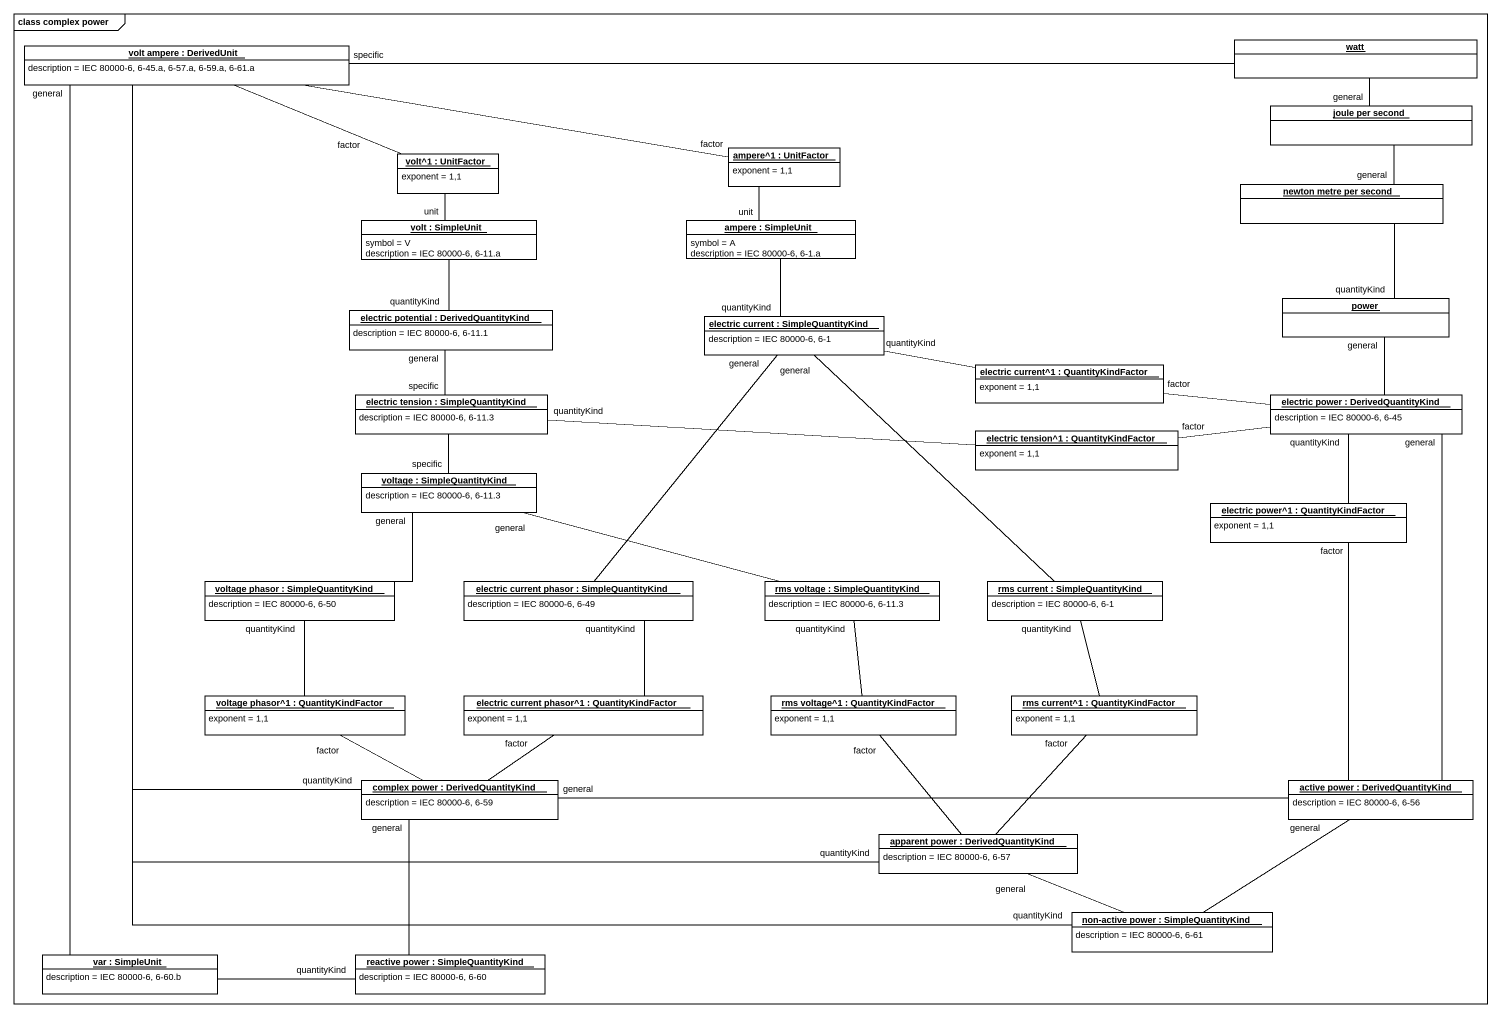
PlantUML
@startuml
mainframe class complex power
hide circle
hide empty members
object "volt ampere : DerivedUnit" as volt_ampere #FFFFFF {
  description = IEC 80000-6, 6-45.a, 6-57.a, 6-59.a, 6-61.a
}
object watt #FFFFFF
object "joule per second" as joule_per_second #FFFFFF
object "volt^1 : UnitFactor" as volt_1 #FFFFFF {
  exponent = 1,1
}
object "ampere^1 : UnitFactor" as ampere_1 #FFFFFF {
  exponent = 1,1
}
object "newton metre per second" as newton_metre_per_second #FFFFFF
object "volt : SimpleUnit" as volt #FFFFFF {
  symbol = V
  description = IEC 80000-6, 6-11.a
}
object "ampere : SimpleUnit" as ampere #FFFFFF {
  symbol = A
  description = IEC 80000-6, 6-1.a
}
object "electric potential : DerivedQuantityKind" as electric_potential #FFFFFF {
  description = IEC 80000-6, 6-11.1
}
object "electric current : SimpleQuantityKind" as electric_current #FFFFFF {
  description = IEC 80000-6, 6-1
}
object power #FFFFFF
object "electric current^1 : QuantityKindFactor" as electric_current_1 #FFFFFF {
  exponent = 1,1
}
object "electric tension : SimpleQuantityKind" as electric_tension #FFFFFF {
  description = IEC 80000-6, 6-11.3
}
object "electric power : DerivedQuantityKind" as electric_power #FFFFFF {
  description = IEC 80000-6, 6-45
}
object "electric tension^1 : QuantityKindFactor" as electric_tension_1 #FFFFFF {
  exponent = 1,1
}
object "voltage : SimpleQuantityKind" as voltage #FFFFFF {
  description = IEC 80000-6, 6-11.3
}
object "electric power^1 : QuantityKindFactor" as electric_power_1 #FFFFFF {
  exponent = 1,1
}
object "voltage phasor : SimpleQuantityKind" as voltage_phasor #FFFFFF {
  description = IEC 80000-6, 6-50
}
object "electric current phasor : SimpleQuantityKind" as electric_current_phasor #FFFFFF {
  description = IEC 80000-6, 6-49
}
object "rms voltage : SimpleQuantityKind" as rms_voltage #FFFFFF {
  description = IEC 80000-6, 6-11.3
}
object "rms current : SimpleQuantityKind" as rms_current #FFFFFF {
  description = IEC 80000-6, 6-1
}
object "voltage phasor^1 : QuantityKindFactor" as voltage_phasor_1 #FFFFFF {
  exponent = 1,1
}
object "electric current phasor^1 : QuantityKindFactor" as electric_current_phasor_1 #FFFFFF {
  exponent = 1,1
}
object "rms voltage^1 : QuantityKindFactor" as rms_voltage_1 #FFFFFF {
  exponent = 1,1
}
object "rms current^1 : QuantityKindFactor" as rms_current_1 #FFFFFF {
  exponent = 1,1
}
object "complex power : DerivedQuantityKind" as complex_power #FFFFFF {
  description = IEC 80000-6, 6-59
}
object "active power : DerivedQuantityKind" as active_power #FFFFFF {
  description = IEC 80000-6, 6-56
}
object "apparent power : DerivedQuantityKind" as apparent_power #FFFFFF {
  description = IEC 80000-6, 6-57
}
object "non-active power : SimpleQuantityKind" as non_active_power #FFFFFF {
  description = IEC 80000-6, 6-61
}
object "var : SimpleUnit" as var #FFFFFF {
  description = IEC 80000-6, 6-60.b
}
object "reactive power : SimpleQuantityKind" as reactive_power #FFFFFF {
  description = IEC 80000-6, 6-60
}
volt_ampere -- complex_power : quantityKind
volt_ampere -- apparent_power : quantityKind
volt_ampere -- non_active_power : quantityKind
volt_ampere -- var : general
watt -left- volt_ampere : specific
joule_per_second -up- watt : general
volt_1 -left- volt_ampere : factor
ampere_1 -left- volt_ampere : factor
newton_metre_per_second -up- joule_per_second : general
newton_metre_per_second -- power : quantityKind
volt -up- volt_1 : unit
volt -- electric_potential : quantityKind
ampere -up- ampere_1 : unit
ampere -- electric_current : quantityKind
electric_current -right- electric_current_1 : quantityKind
electric_current_1 -right- electric_power : factor
electric_tension -up- electric_potential : general\nspecific
electric_tension -right- electric_tension_1 : quantityKind
electric_power -up- power : general
electric_power -- electric_power_1 : quantityKind
electric_tension_1 -right- electric_power : factor
voltage -up- electric_tension : specific
electric_power_1 -- active_power : factor
voltage_phasor -up- voltage : general
voltage_phasor -- voltage_phasor_1 : quantityKind
electric_current_phasor -up- electric_current : general
electric_current_phasor -- electric_current_phasor_1 : quantityKind
rms_voltage -left- voltage : general
rms_voltage -- rms_voltage_1 : quantityKind
rms_current -up- electric_current : general
rms_current -- rms_current_1 : quantityKind
voltage_phasor_1 -right- complex_power : factor
electric_current_phasor_1 -- complex_power : factor
rms_voltage_1 -- apparent_power : factor
rms_current_1 -- apparent_power : factor
active_power -up- electric_power : general
active_power -left- complex_power : general
non_active_power -up- active_power : general
non_active_power -left- apparent_power : general
var -right- reactive_power : quantityKind
reactive_power -up- complex_power : general
@enduml
